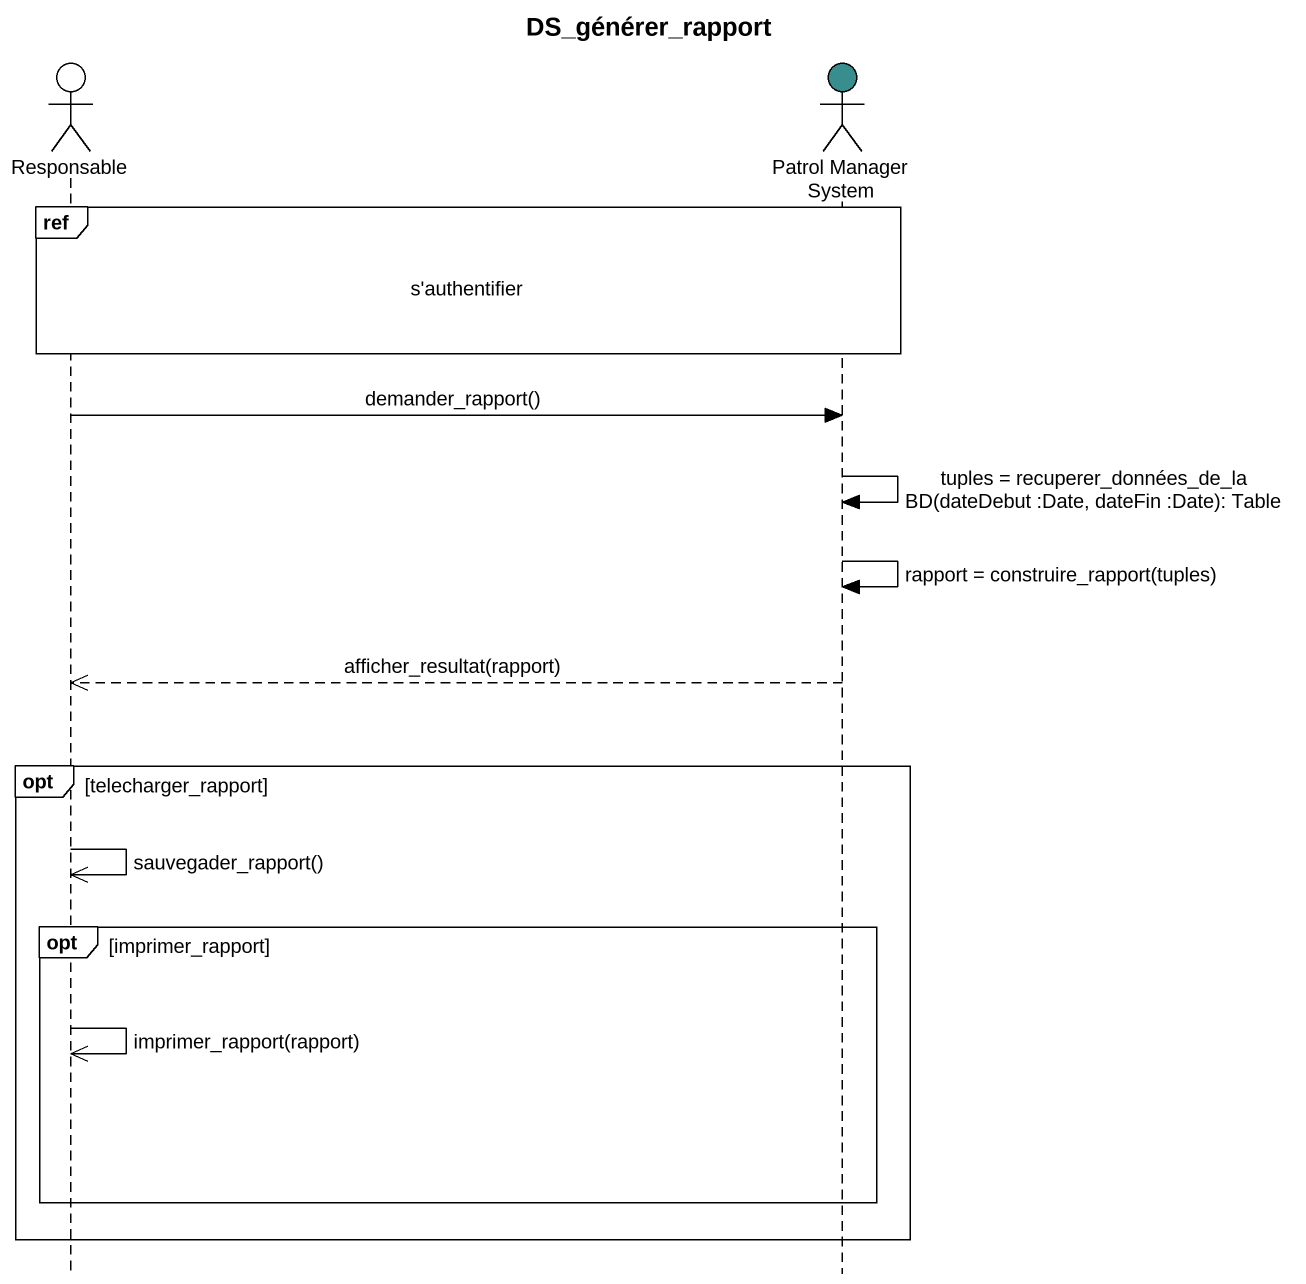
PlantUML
@startuml
title DS_générer_rapport
hide footbox
actor Responsable #FFFFFF
actor "Patrol Manager System" as Patrol_Manager_System #388E8E

ref over Responsable, Patrol_Manager_System : s'authentifier
Responsable -> Patrol_Manager_System : demander_rapport()
Patrol_Manager_System -> Patrol_Manager_System : tuples = recuperer_données_de_la BD(dateDebut :Date, dateFin :Date): Table
Patrol_Manager_System -> Patrol_Manager_System : rapport = construire_rapport(tuples)
Patrol_Manager_System -->> Responsable : afficher_resultat(rapport)
opt telecharger_rapport
  Responsable ->> Responsable : sauvegader_rapport()
  opt imprimer_rapport
    Responsable ->> Responsable : imprimer_rapport(rapport)
  end
end
@enduml
